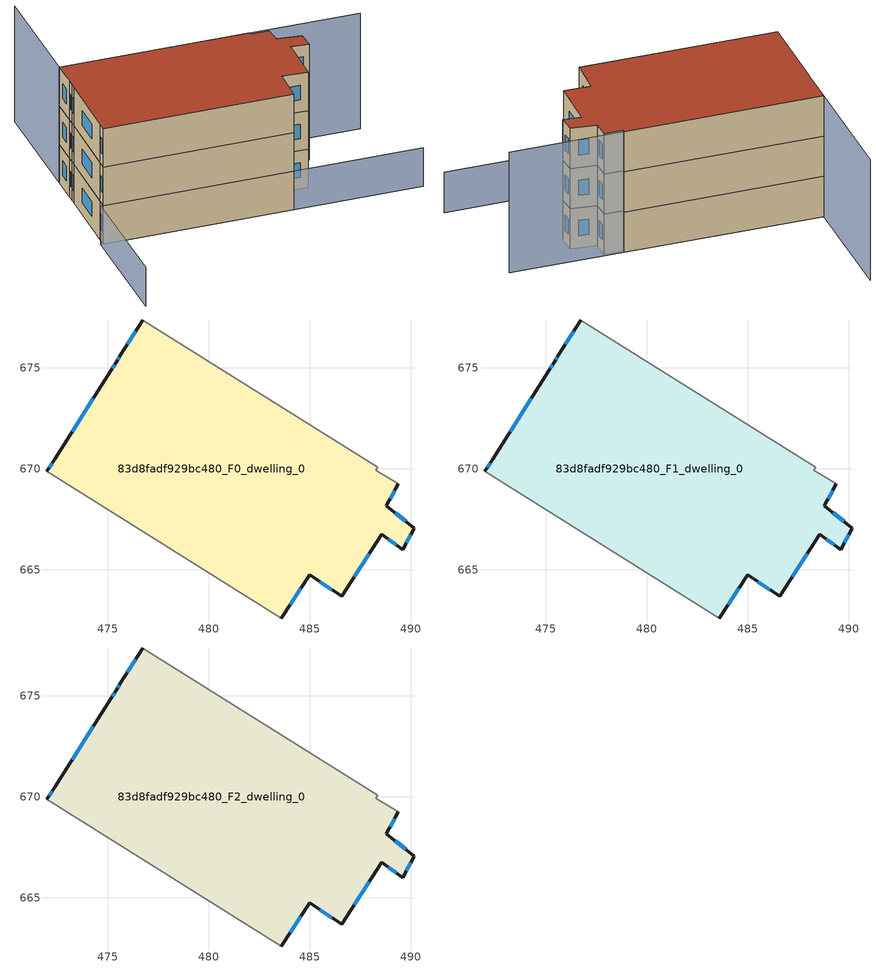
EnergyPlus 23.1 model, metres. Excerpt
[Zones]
83d8fadf929bc480_F0_dwelling_0
 floor ground (EU_floor_Construction): 488.36,670.08 488.28,669.94 489.39,669.25 488.79,668.18 490.18,667.07 489.6,666.01 488.57,666.76 486.58,663.71 485.01,664.75 483.59,662.62 471.98,669.87 472.38,670.48 475.16,674.86 475.43,675.29 475.63,675.62 476.74,677.37 z0
 wall outside (EU_wall_Construction): 483.59,662.62 485.01,664.75 486.58,663.71 488.57,666.76 489.6,666.01 490.18,667.07 488.79,668.18 489.39,669.25 / 476.74,677.37 475.63,675.62 475.43,675.29 475.16,674.86 472.38,670.48 471.98,669.87 z0:3
 wall adiabatic (EU_wall_Construction): 471.98,669.87 483.59,662.62 / 489.39,669.25 488.28,669.94 488.36,670.08 476.74,677.37 z0:3
 window (EU_Window_Construction): 488.89,666.53 489.28,666.24 / 487.2,664.66 487.95,665.81 / 485.5,664.43 486.09,664.03 / 484.03,663.29 484.56,664.09 / 472.26,670.29 472.11,670.06 / 474.29,673.49 473.25,671.84 / 475.34,675.16 475.24,674.99 / 475.57,675.51 475.49,675.39 / 476.4,676.82 475.98,676.16 / 488.98,668.52 489.2,668.92 / 489.75,667.42 489.23,667.84 / 489.78,666.34 490,666.74 z0.93:2.07
83d8fadf929bc480_F1_dwelling_0
 floor to 83d8fadf929bc480_F0_dwelling_0 (EU_floor_Construction): 488.36,670.08 488.27,669.94 489.39,669.25 488.79,668.18 490.18,667.07 489.6,666.01 488.57,666.76 486.58,663.71 485.01,664.75 483.59,662.62 471.98,669.87 472.38,670.48 475.15,674.86 475.43,675.29 475.63,675.62 476.74,677.37 z3
 wall outside (EU_wall_Construction): 483.59,662.62 485.01,664.75 486.58,663.71 488.57,666.76 489.6,666.01 490.18,667.07 488.79,668.18 489.39,669.25 / 476.74,677.37 475.63,675.62 475.43,675.29 475.16,674.86 472.38,670.48 471.98,669.87 z3:6
 wall adiabatic (EU_wall_Construction): 471.98,669.87 483.59,662.62 / 489.39,669.25 488.28,669.94 488.36,670.08 476.74,677.37 z3:6
 window (EU_Window_Construction): 488.89,666.53 489.28,666.24 / 487.2,664.66 487.95,665.81 / 485.5,664.43 486.09,664.03 / 484.03,663.29 484.56,664.09 / 472.26,670.29 472.11,670.06 / 474.29,673.49 473.25,671.84 / 475.34,675.16 475.24,674.99 / 475.57,675.51 475.49,675.39 / 476.4,676.82 475.98,676.16 / 488.98,668.52 489.2,668.92 / 489.75,667.42 489.23,667.84 / 489.78,666.34 490,666.74 z3.93:5.07
83d8fadf929bc480_F2_dwelling_0
 floor to 83d8fadf929bc480_F1_dwelling_0 (EU_floor_Construction): 488.36,670.08 488.27,669.94 489.39,669.25 488.79,668.18 490.18,667.07 489.6,666.01 488.57,666.76 486.58,663.71 485.01,664.75 483.59,662.62 471.98,669.87 472.38,670.48 475.15,674.86 475.43,675.29 475.63,675.62 476.74,677.37 z6
 wall outside (EU_wall_Construction): 483.59,662.62 485.01,664.75 486.58,663.71 488.57,666.76 489.6,666.01 490.18,667.07 488.79,668.18 489.39,669.25 / 476.74,677.37 475.63,675.62 475.43,675.29 475.16,674.86 472.38,670.48 471.98,669.87 z6:9
 wall adiabatic (EU_wall_Construction): 471.98,669.87 483.59,662.62 / 489.39,669.25 488.28,669.94 488.36,670.08 476.74,677.37 z6:9
 window (EU_Window_Construction): 488.89,666.53 489.28,666.24 / 487.2,664.66 487.95,665.81 / 485.5,664.43 486.09,664.03 / 484.03,663.29 484.56,664.09 / 472.26,670.29 472.11,670.06 / 474.29,673.49 473.25,671.84 / 475.34,675.16 475.24,674.99 / 475.57,675.51 475.49,675.39 / 476.4,676.82 475.98,676.16 / 488.98,668.52 489.2,668.92 / 489.75,667.42 489.23,667.84 / 489.78,666.34 490,666.74 z6.93:8.07
 roof outside (EU_roof_Construction): 489.6,666.01 490.18,667.07 488.79,668.18 489.39,669.25 488.28,669.94 488.36,670.08 476.74,677.37 475.63,675.62 475.43,675.29 475.16,674.86 472.38,670.48 471.98,669.87 483.59,662.62 485.01,664.75 486.58,663.71 488.57,666.76 z9
shading: 467.14,662.45 471.83,669.97 / 471.83,669.97 491.49,657.71 z0:3; 495.06,665.88 476.75,677.37 / 476.75,677.37 481.44,684.85 z0:9
[Building]
EU S2 Campaign: North Axis=0; Terrain=City; Solar Distribution=FullExterior
[Site:Location]
Montreal-Trudeau.Intl.AP: Latitude=45.4667; Longitude=-73.75; Time Zone=-5; Elevation=36
[SizingPeriod:WeatherFileDays]
AnnualSizingPeriod: Begin Month=1; Begin Day of Month=1; End Month=12; End Day of Month=31; Day of Week for Start Day=Monday; Use Weather File Daylight Saving Period=No; Use Weather File Rain and Snow Indicators=No
[MATERIAL]
EU_InternalMass_Material: Roughness=MediumRough; Thickness=0.1; Conductivity=1; Density=1800; Specific Heat=900; Thermal Absorptance=0.9; Solar Absorptance=0.7; Visible Absorptance=0.7
[MATERIAL:NOMASS] Roughness=MediumRough; Thermal Absorptance=0.9; Solar Absorptance=0.7; Visible Absorptance=0.7
Name | Thermal Resistance
EU_wall_NoMass; EU_floor_NoMass | 1.36485
EU_roof_NoMass | 2.55992
[WINDOWMATERIAL:SIMPLEGLAZINGSYSTEM]
EU_Window_SimpleGlazing: UFactor=3.92339; Solar Heat Gain Coefficient=0.8; Visible Transmittance=0.8
[CONSTRUCTION]
EU_wall_Construction: EU_wall_NoMass
EU_roof_Construction: EU_roof_NoMass
EU_floor_Construction: EU_floor_NoMass
EU_Window_Construction: EU_Window_SimpleGlazing
EU_InternalMass_Construction: EU_InternalMass_Material
[ZONE] Type=1; Multiplier=1; Ceiling Height=autocalculate; Volume=402.852; Floor Area=autocalculate; Part of Total Floor Area=Yes
83d8fadf929bc480_F0_dwelling_0; 83d8fadf929bc480_F1_dwelling_0; 83d8fadf929bc480_F2_dwelling_0
[INTERNALMASS] Construction=EU_InternalMass_Construction; Surface Area=134.283
Name | Zone or ZoneList
83d8fadf929bc480_F0_dwelling_0_EU_InternalMass | 83d8fadf929bc480_F0_dwelling_0
83d8fadf929bc480_F1_dwelling_0_EU_InternalMass | 83d8fadf929bc480_F1_dwelling_0
83d8fadf929bc480_F2_dwelling_0_EU_InternalMass | 83d8fadf929bc480_F2_dwelling_0
[OTHEREQUIPMENT] Fuel Type=Electricity; Design Level Calculation Method=Watts/Area; Power per Zone Floor Area=1; Fraction Latent=0; Fraction Radiant=0; Fraction Lost=0; Carbon Dioxide Generation Rate=0; EndUse Subcategory=EU_Step8_InternalGains
Name | Zone or ZoneList or Space or SpaceList | Schedule
EU_Step8_InternalGain_83d8fadf929bc480_F0_dwelling_0_f000 | 83d8fadf929bc480_F0_dwelling_0 | EU_Step8_GainSchedule_83d8fadf929bc480_F0_dwelling_0_f000
EU_Step8_InternalGain_83d8fadf929bc480_F1_dwelling_0_f000 | 83d8fadf929bc480_F1_dwelling_0 | EU_Step8_GainSchedule_83d8fadf929bc480_F1_dwelling_0_f000
EU_Step8_InternalGain_83d8fadf929bc480_F2_dwelling_0_f000 | 83d8fadf929bc480_F2_dwelling_0 | EU_Step8_GainSchedule_83d8fadf929bc480_F2_dwelling_0_f000
[ZONEVENTILATION:DESIGNFLOWRATE] Schedule=EU_AlwaysOn; Design Flow Rate Calculation Method=AirChanges/Hour; Air Changes per Hour=0.860309; Ventilation Type=Natural; Fan Pressure Rise=0; Fan Total Efficiency=1; Constant Term Coefficient=1; Temperature Term Coefficient=0; Velocity Term Coefficient=0; Velocity Squared Term Coefficient=0; Minimum Indoor Temperature=-100; Maximum Indoor Temperature=100; Delta Temperature=-100; Minimum Outdoor Temperature=-100; Maximum Outdoor Temperature=100; Maximum Wind Speed=40
Name | Zone or ZoneList or Space or SpaceList
EU_ConstantAir_83d8fadf929bc480_F0_dwelling_0 | 83d8fadf929bc480_F0_dwelling_0
EU_ConstantAir_83d8fadf929bc480_F1_dwelling_0 | 83d8fadf929bc480_F1_dwelling_0
EU_ConstantAir_83d8fadf929bc480_F2_dwelling_0 | 83d8fadf929bc480_F2_dwelling_0
[HVACTEMPLATE:THERMOSTAT] Constant Heating Setpoint=20; Constant Cooling Setpoint=50
EU_HeatOnly_83d8fadf929bc480_F0_dwelling_0; EU_HeatOnly_83d8fadf929bc480_F1_dwelling_0; EU_HeatOnly_83d8fadf929bc480_F2_dwelling_0
[HVACTEMPLATE:ZONE:IDEALLOADSAIRSYSTEM] System Availability Schedule=EU_AlwaysOn; Maximum Heating Supply Air Temperature=50; Minimum Cooling Supply Air Temperature=13; Maximum Heating Supply Air Humidity Ratio=0.0156; Minimum Cooling Supply Air Humidity Ratio=0.0077; Heating Limit=NoLimit; Cooling Limit=NoLimit; Heating Availability Schedule=EU_AlwaysOn; Cooling Availability Schedule=EU_CoolingOff; Dehumidification Control Type=ConstantSensibleHeatRatio; Cooling Sensible Heat Ratio=0.7; Dehumidification Setpoint=60; Humidification Control Type=None; Humidification Setpoint=30; Outdoor Air Method=None; Outdoor Air Flow Rate per Person=0.00944; Outdoor Air Flow Rate per Zone Floor Area=0; Outdoor Air Flow Rate per Zone=0; Demand Controlled Ventilation Type=None; Outdoor Air Economizer Type=NoEconomizer; Heat Recovery Type=None; Sensible Heat Recovery Effectiveness=0.7; Latent Heat Recovery Effectiveness=0.65
Name | Template Thermostat
83d8fadf929bc480_F0_dwelling_0 | EU_HeatOnly_83d8fadf929bc480_F0_dwelling_0
83d8fadf929bc480_F1_dwelling_0 | EU_HeatOnly_83d8fadf929bc480_F1_dwelling_0
83d8fadf929bc480_F2_dwelling_0 | EU_HeatOnly_83d8fadf929bc480_F2_dwelling_0
[SIZING:ZONE] Zone Cooling Design Supply Air Temperature Input Method=SupplyAirTemperature; Zone Cooling Design Supply Air Temperature=13; Zone Heating Design Supply Air Temperature Input Method=SupplyAirTemperature; Zone Heating Design Supply Air Temperature=50; Zone Cooling Design Supply Air Humidity Ratio=0.008; Zone Heating Design Supply Air Humidity Ratio=0.008; Cooling Design Air Flow Method=DesignDay; Cooling Design Air Flow Rate=0; Cooling Minimum Air Flow per Zone Floor Area=0.000762; Cooling Minimum Air Flow=0; Cooling Minimum Air Flow Fraction=0.2; Heating Design Air Flow Method=DesignDay; Heating Design Air Flow Rate=0; Heating Maximum Air Flow per Zone Floor Area=0.002032; Heating Maximum Air Flow=0.141576; Heating Maximum Air Flow Fraction=0.3; Account for Dedicated Outdoor Air System=No; Dedicated Outdoor Air System Control Strategy=NeutralSupplyAir; Dedicated Outdoor Air Low Setpoint Temperature for Design=autosize; Dedicated Outdoor Air High Setpoint Temperature for Design=autosize; Zone Load Sizing Method=Sensible Load Only No Latent Load; Zone Latent Cooling Design Supply Air Humidity Ratio Input Method=HumidityRatioDifference; Zone Cooling Design Supply Air Humidity Ratio Difference=0.005; Zone Latent Heating Design Supply Air Humidity Ratio Input Method=HumidityRatioDifference; Zone Humidification Design Supply Air Humidity Ratio Difference=0.005
83d8fadf929bc480_F0_dwelling_0; 83d8fadf929bc480_F1_dwelling_0; 83d8fadf929bc480_F2_dwelling_0
[SCHEDULE:CONSTANT]
Name | Hourly Value
EU_AlwaysOn | 1
EU_CoolingOff | 0
[SCHEDULE:FILE] Column Number=1; Rows to Skip at Top=0; Number of Hours of Data=8760; Column Separator=Comma; Interpolate to Timestep=No; Minutes per Item=60; Adjust Schedule for Daylight Savings=Yes
Name | File
EU_Step8_GainSchedule_83d8fadf929bc480_F0_dwelling_0_f000 | ../../schedules/83d8fadf929bc480/83d8fadf929bc480_F0_dwelling_0_f000_gain.csv
EU_Step8_GainSchedule_83d8fadf929bc480_F1_dwelling_0_f000 | ../../schedules/83d8fadf929bc480/83d8fadf929bc480_F1_dwelling_0_f000_gain.csv
EU_Step8_GainSchedule_83d8fadf929bc480_F2_dwelling_0_f000 | ../../schedules/83d8fadf929bc480/83d8fadf929bc480_F2_dwelling_0_f000_gain.csv
